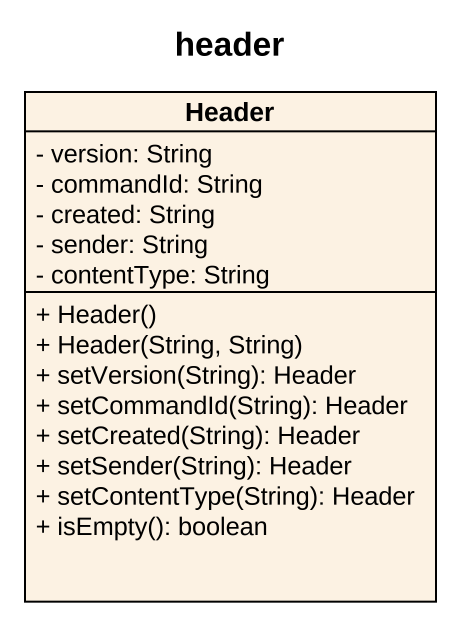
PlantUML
@startuml
title header
hide circle
hide empty members
skinparam classAttributeIconSize 0
class "Header" as Header_ {
  - version: String
  - commandId: String
  - created: String
  - sender: String
  - contentType: String
  + Header()
  + Header(String, String)
  + setVersion(String): Header
  + setCommandId(String): Header
  + setCreated(String): Header
  + setSender(String): Header
  + setContentType(String): Header
  + isEmpty(): boolean
}
@enduml
